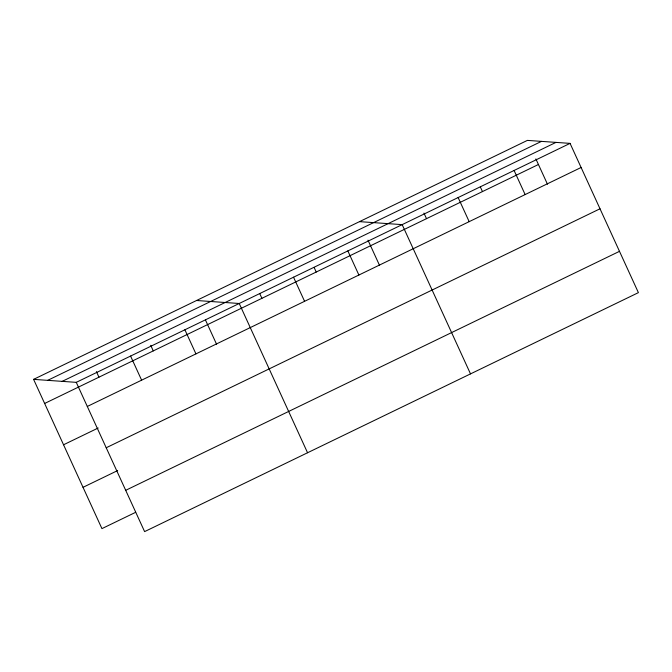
<?xml version="1.0" encoding="UTF-8"?>
<svg xmlns="http://www.w3.org/2000/svg" width="672" height="672" viewBox="0 0 672 672"><rect width="100%" height="100%" fill="white"/><g stroke="black" fill="none" stroke-linecap="round" stroke-linejoin="round"><path stroke-width="1.01" d="M33.6 379.361L527.394 140.389L570.066 143.38L638.4 292.639L144.606 531.611L76.264 382.351L33.6 379.361L101.934 528.62L135.652 512.308M47.678 380.352L541.481 141.372M62.185 381.368L555.988 142.388M76.264 382.351L570.066 143.38M44.638 403.469L538.432 164.497M87.301 406.459L581.104 167.488M63.546 444.772L98.196 428.005M106.21 447.762L600.012 208.782M83.026 487.326L117.676 470.551M125.698 490.316L619.492 251.336M359.503 221.642L402.175 224.633L470.509 373.892M196.552 300.502L239.224 303.492L307.558 452.752M535.886 158.928L547.462 184.204M514.097 170.461L525.134 194.569M480.346 186.942L482.471 191.579M458.136 197.543L469.174 221.651M423.956 213.1L426.51 218.66M367.996 240.181L379.571 265.457M347.852 250.916L358.89 275.024M314.101 267.397L316.226 272.034M293.538 277.208L304.576 301.308M259.787 293.681L261.912 298.318M205.464 319.973L216.611 344.316M184.901 329.784L195.938 353.884M150.73 345.332L153.275 350.893M130.586 356.068L141.624 380.176M96.407 371.624L98.952 377.185"/></g></svg>
